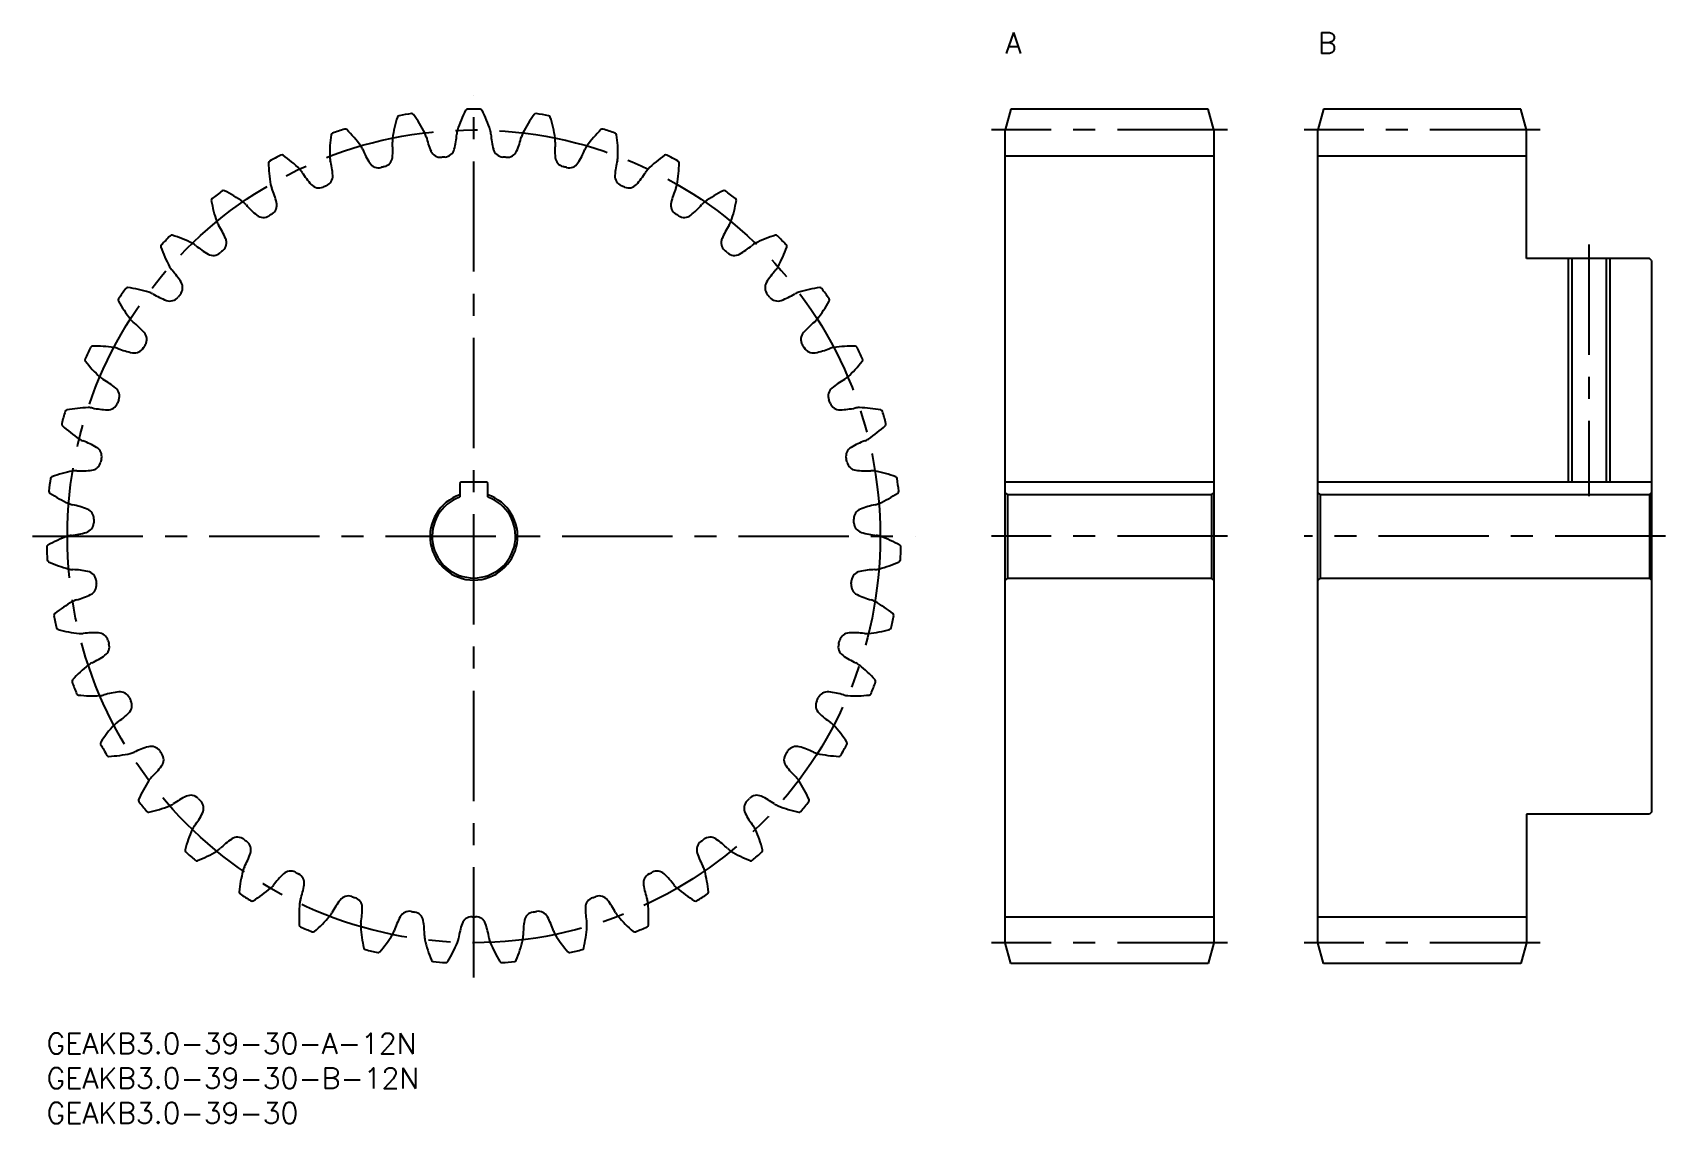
# Model space of a CAD drawing. Extents: x -2 to 233, y -13 to 144.
import ezdxf

# ---------------------------------------------------------------- set-up
doc = ezdxf.new("R2010")
doc.units = 0
doc.header["$LTSCALE"] = 0.5
doc.linetypes.add('CENTER', pattern=[50.8, 31.75, -6.35, 6.35, -6.35])
for name, color, linetype in [('MSM_CENTER', 1, 'CENTER'), ('MSM_CONTINUOUS', 7, 'CONTINUOUS'), ('MSM_NARROW', 5, 'CONTINUOUS'), ('MSM_PART_NUMBER', 7, 'CONTINUOUS')]:
    doc.layers.add(name, color=color, linetype=linetype)
doc.styles.get("Standard").update_dxf_attribs({"font": 'txt.shx', "height": 1, "bigfont": 'bigfont.shx'})

# ---------------------------------------------------------------- blocks, each defined once
blk = doc.blocks.new('*U2')
at = {"layer": 'MSM_PART_NUMBER'}
blk.add_text('GEAKB3.0-39-30-A-12N', height=3, dxfattribs=at).set_placement((0, -3))
blk = doc.blocks.new('*U3')
at = {"layer": 'MSM_PART_NUMBER'}
blk.add_text('GEAKB3.0-39-30-B-12N', height=3, dxfattribs=at).set_placement((0, -8))
blk = doc.blocks.new('*U4')
at = {"layer": 'MSM_PART_NUMBER'}
blk.add_text('GEAKB3.0-39-30', height=3, dxfattribs=at).set_placement((0, -13))
blk = doc.blocks.new('*U5')
at = {"layer": 'MSM_PART_NUMBER'}
blk.add_text('A', height=3, dxfattribs=at).set_placement((138, 141))
blk = doc.blocks.new('*U6')
at = {"layer": 'MSM_PART_NUMBER'}
blk.add_text('B', height=3, dxfattribs=at).set_placement((183, 141))

msp = doc.modelspace()

# ---------------------------------------------------------------- linework, layer by layer
at = {"layer": 'MSM_CENTER'}
for p, q in [((61.5, 8), (61.5, 135)), ((170, 130), (136, 130)), ((215, 130), (181, 130)), ((222, 113.5), (222, 77.3)), ((-2, 71.5), (125, 71.5)), ((170, 71.5), (136, 71.5)), ((233, 71.5), (181, 71.5)), ((170, 13), (136, 13)), ((215, 13), (181, 13))]:
    msp.add_line(p, q, dxfattribs=at)
msp.add_circle((61.5, 71.5), 58.5, dxfattribs=at)
at = {"layer": 'MSM_CONTINUOUS'}
for p, q in [((138.8, 133), (138, 130)), ((167.2, 133), (138.8, 133)), ((168, 130), (167.2, 133)), ((183.8, 133), (183, 130)), ((212.2, 133), (183.8, 133)), ((213, 130), (212.2, 133)), ((138, 13), (138, 130)), ((168, 130), (168, 13)), ((183, 13), (183, 130)), ((213, 111.5), (213, 130)), ((138, 126.25), (168, 126.25)), ((183, 126.25), (213, 126.25)), ((230.7, 111.5), (213, 111.5)), ((219.54, 111.5), (219.54, 79.3)), ((224.46, 111.5), (224.46, 79.3)), ((231, 111.2), (230.7, 111.5)), ((231, 111.2), (231, 31.8)), ((59.5, 79.1), (59.5, 77.16)), ((63.3, 79.3), (59.7, 79.3)), ((63.5, 77.16), (63.5, 79.1)), ((168, 79.3), (138, 79.3)), ((138.3, 77.5), (138, 77.8)), ((168, 77.8), (167.7, 77.5)), ((231, 79.3), (183, 79.3)), ((183.3, 77.5), (183, 77.8)), ((231, 77.8), (230.7, 77.5)), ((138.3, 77.5), (138.3, 65.5)), ((138.3, 77.5), (167.7, 77.5)), ((167.7, 77.5), (167.7, 65.5)), ((183.3, 77.5), (183.3, 65.5)), ((183.3, 77.5), (230.7, 77.5)), ((230.7, 77.5), (230.7, 65.5)), ((138.3, 65.5), (138, 65.2)), ((138.3, 65.5), (167.7, 65.5)), ((168, 65.2), (167.7, 65.5)), ((183.3, 65.5), (183, 65.2)), ((183.3, 65.5), (230.7, 65.5)), ((231, 65.2), (230.7, 65.5)), ((213, 31.5), (213, 13)), ((230.7, 31.5), (213, 31.5)), ((231, 31.8), (230.7, 31.5)), ((138, 16.75), (168, 16.75)), ((183, 16.75), (213, 16.75)), ((138.8, 10), (138, 13)), ((168, 13), (167.2, 10)), ((183.8, 10), (183, 13)), ((213, 13), (212.2, 10)), ((167.2, 10), (138.8, 10)), ((212.2, 10), (183.8, 10))]:
    msp.add_line(p, q, dxfattribs=at)
for centre, radius, start, end in [((69.09, 125.95), 19.5, 162.3974, 171.5385), ((50.79, 131.75), 0.3, 100.0832, 162.3974), ((61.5, 71.5), 61.5, 98.3784, 100.0832), ((52.58, 132.05), 0.3, 36.0641, 98.3784), ((37.06, 120.74), 19.5, 26.9231, 36.0641), ((77.72, 124.03), 19.5, 153.1667, 162.3077), ((60.59, 132.69), 0.3, 90.8524, 153.1667), ((61.5, 71.5), 61.5, 89.1476, 90.8524), ((62.41, 132.69), 0.3, 26.8333, 89.1476), ((45.28, 124.03), 19.5, 17.6923, 26.8333), ((85.94, 120.74), 19.5, 143.9359, 153.0769), ((70.42, 132.05), 0.3, 81.6216, 143.9359), ((61.5, 71.5), 61.5, 79.9168, 81.6216), ((72.21, 131.75), 0.3, 17.6025, 79.9168), ((53.91, 125.95), 19.5, 8.4615, 17.6026), ((60.25, 126.46), 19.5, 171.6282, 180.7692), ((41.26, 129.26), 0.3, 109.314, 171.6282), ((61.5, 71.5), 61.5, 107.6091, 109.314), ((42.99, 129.83), 0.3, 45.2949, 107.6091), ((29.48, 116.19), 19.5, 36.1538, 45.2949), ((52.24, 128.45), 2.47, 13.1204, 26.9231), ((47.06, 130.18), 12, 345.6926, 356.1103), ((61.5, 129.2), 2.47, 162.3077, 176.1103), ((61.5, 129.2), 2.47, 3.8897, 17.6923), ((75.94, 130.18), 12, 183.8897, 194.3074), ((70.76, 128.45), 2.47, 153.0769, 166.8796), ((93.52, 116.19), 19.5, 134.7051, 143.8462), ((80.01, 129.83), 0.3, 72.3909, 134.7051), ((61.5, 71.5), 61.5, 70.686, 72.3909), ((81.74, 129.26), 0.3, 8.3717, 70.686), ((62.75, 126.46), 19.5, 359.2308, 8.3718), ((43.23, 126.23), 2.47, 22.3512, 36.1539), ((56.61, 131.74), 12, 202.3512, 212.769), ((52.24, 128.45), 2.47, 171.5384, 185.3411), ((37.83, 127.11), 12, 354.9234, 5.3411), ((66.34, 131.74), 12, 193.1204, 203.5382), ((56.71, 127.55), 1.5, 203.5382, 274.8825), ((57.24, 127.59), 1.5, 274.3483, 345.6926), ((65.76, 127.59), 1.5, 194.3074, 265.6517), ((66.29, 127.55), 1.5, 265.1175, 336.4618), ((56.66, 131.74), 12, 336.4618, 346.8796), ((85.17, 127.11), 12, 174.6589, 185.0766), ((70.76, 128.45), 2.47, 354.6589, 8.4616), ((66.39, 131.74), 12, 327.231, 337.6488), ((79.77, 126.23), 2.47, 143.8461, 157.6488), ((32.26, 125.26), 0.3, 118.5447, 180.859), ((51.45, 125.55), 19.5, 180.859, 190), ((61.5, 71.5), 61.5, 116.8399, 118.5447), ((33.87, 126.11), 0.3, 54.5257, 116.8399), ((22.73, 110.47), 19.5, 45.3846, 54.5257), ((43.23, 126.23), 2.47, 180.7692, 194.5719), ((29.22, 122.59), 12, 4.1541, 14.5719), ((47.78, 126.05), 1.5, 212.769, 284.1132), ((61.5, 71.5), 54.75, 103.5791, 104.1132), ((48.29, 126.18), 1.5, 283.5791, 354.9233), ((61.5, 71.5), 54.75, 94.3483, 94.8825), ((61.5, 71.5), 54.75, 85.1175, 85.6517), ((74.71, 126.18), 1.5, 185.0766, 256.4209), ((61.5, 71.5), 54.75, 75.8868, 76.4209), ((75.22, 126.05), 1.5, 255.8868, 327.231), ((93.78, 122.59), 12, 165.4281, 175.8459), ((79.77, 126.23), 2.47, 345.4281, 359.2308), ((100.27, 110.47), 19.5, 125.4743, 134.6154), ((89.13, 126.11), 0.3, 63.1601, 125.4743), ((61.5, 71.5), 61.5, 61.4553, 63.1601), ((71.55, 125.55), 19.5, 350, 359.141), ((90.74, 125.26), 0.3, 359.141, 61.4553), ((34.68, 122.59), 2.47, 31.582, 45.3846), ((47.01, 130.17), 12, 211.582, 221.9997), ((39.69, 123.35), 1.5, 292.8098, 4.1541), ((83.31, 123.35), 1.5, 175.8459, 247.1902), ((75.99, 130.17), 12, 318.0003, 328.418), ((88.32, 122.59), 2.47, 134.6154, 148.418), ((24.01, 119.87), 0.3, 127.7755, 190.0897), ((61.5, 71.5), 61.5, 126.0707, 127.7755), ((25.47, 120.97), 0.3, 63.7564, 126.0707), ((16.98, 103.75), 19.5, 54.6154, 63.7564), ((34.68, 122.59), 2.47, 190, 203.8026), ((21.44, 116.75), 12, 13.3849, 23.8027), ((39.21, 123.15), 1.5, 221.9997, 293.344), ((61.5, 71.5), 54.75, 112.8098, 113.344), ((61.5, 71.5), 54.75, 66.656, 67.1902), ((83.79, 123.15), 1.5, 246.656, 318.0003), ((101.56, 116.75), 12, 156.1973, 166.6151), ((88.32, 122.59), 2.47, 336.1974, 350), ((106.02, 103.75), 19.5, 116.2436, 125.3846), ((97.53, 120.97), 0.3, 53.9293, 116.2436), ((61.5, 71.5), 61.5, 52.2245, 53.9293), ((98.99, 119.87), 0.3, 349.9102, 52.2245), ((42.91, 123.24), 19.5, 190.0897, 199.2308), ((26.84, 117.63), 2.47, 40.8127, 54.6154), ((37.79, 127.09), 12, 220.8127, 231.2305), ((31.22, 118.9), 1.5, 231.2305, 302.5748), ((61.5, 71.5), 54.75, 122.0406, 122.5748), ((31.66, 119.18), 1.5, 302.0406, 13.3849), ((91.34, 119.18), 1.5, 166.6151, 237.9594), ((61.5, 71.5), 54.75, 57.4252, 57.9594), ((91.78, 118.9), 1.5, 237.4252, 308.7695), ((85.21, 127.09), 12, 308.7695, 319.1873), ((96.16, 117.63), 2.47, 125.3846, 139.1873), ((80.09, 123.24), 19.5, 340.7692, 349.9103), ((26.84, 117.63), 2.47, 199.2308, 213.0334), ((14.7, 109.74), 12, 22.6157, 33.0334), ((108.3, 109.74), 12, 146.9666, 157.3843), ((96.16, 117.63), 2.47, 326.9666, 340.7692), ((16.74, 113.23), 0.3, 137.0063, 199.3205), ((34.86, 119.59), 19.5, 199.3205, 208.4615), ((61.5, 71.5), 61.5, 135.3014, 137.0063), ((18, 114.55), 0.3, 72.9872, 135.3014), ((12.38, 96.19), 19.5, 63.8462, 72.9872), ((19.89, 111.47), 2.47, 50.0435, 63.8462), ((29.18, 122.56), 12, 230.0435, 240.4613), ((24.4, 113.78), 1.5, 311.2714, 22.6157), ((98.6, 113.78), 1.5, 157.3843, 228.7286), ((93.82, 122.56), 12, 299.5387, 309.9565), ((103.11, 111.47), 2.47, 116.1538, 129.9565), ((110.62, 96.19), 19.5, 107.0128, 116.1538), ((105, 114.55), 0.3, 44.6986, 107.0128), ((61.5, 71.5), 61.5, 42.9937, 44.6986), ((88.14, 119.59), 19.5, 331.5385, 340.6795), ((106.26, 113.23), 0.3, 340.6795, 42.9937), ((24, 113.43), 1.5, 240.4613, 311.8055), ((61.5, 71.5), 54.75, 131.2714, 131.8055), ((61.5, 71.5), 54.75, 48.1945, 48.7286), ((99, 113.43), 1.5, 228.1945, 299.5387), ((19.89, 111.47), 2.47, 208.4615, 222.2642), ((9.18, 101.74), 12, 31.8464, 42.2642), ((113.82, 101.74), 12, 137.7358, 148.1536), ((103.11, 111.47), 2.47, 317.7358, 331.5385), ((61.5, 71.5), 61.5, 144.5322, 146.237), ((11.66, 107.01), 0.3, 82.218, 144.5322), ((9.06, 87.99), 19.5, 73.0769, 82.218), ((14.01, 104.28), 2.47, 59.2743, 73.0769), ((21.41, 116.72), 12, 239.2743, 249.692), ((17.76, 106.87), 1.5, 249.692, 321.0363), ((61.5, 71.5), 54.75, 140.5021, 141.0363), ((18.09, 107.28), 1.5, 320.5021, 31.8464), ((104.91, 107.28), 1.5, 148.1536, 219.4979), ((61.5, 71.5), 54.75, 38.9637, 39.4979), ((105.24, 106.87), 1.5, 218.9637, 290.308), ((101.59, 116.72), 12, 290.308, 300.7257), ((108.99, 104.28), 2.47, 106.9231, 120.7257), ((113.94, 87.99), 19.5, 97.782, 106.9231), ((111.34, 107.01), 0.3, 35.4678, 97.782), ((61.5, 71.5), 61.5, 33.763, 35.4678), ((10.62, 105.51), 0.3, 146.237, 208.5513), ((27.49, 114.69), 19.5, 208.5513, 217.6923), ((95.51, 114.69), 19.5, 322.3077, 331.4487), ((112.38, 105.51), 0.3, 331.4487, 33.763), ((14.01, 104.28), 2.47, 217.6923, 231.4949), ((5, 92.95), 12, 41.0772, 51.495), ((118, 92.95), 12, 128.505, 138.9228), ((108.99, 104.28), 2.47, 308.5051, 322.3077), ((6.61, 98.56), 0.3, 91.4487, 153.763), ((7.09, 79.36), 19.5, 82.3077, 91.4487), ((61.5, 71.5), 54.75, 149.7329, 150.2671), ((12.92, 99.85), 1.5, 329.7329, 41.0772), ((110.08, 99.85), 1.5, 138.9228, 210.2671), ((61.5, 71.5), 54.75, 29.7329, 30.2671), ((115.91, 79.36), 19.5, 88.5513, 97.6923), ((116.39, 98.56), 0.3, 26.237, 88.5513), ((5.82, 96.91), 0.3, 155.4678, 217.782), ((61.5, 71.5), 61.5, 153.763, 155.4678), ((21, 108.67), 19.5, 217.782, 226.9231), ((9.37, 96.24), 2.47, 68.5051, 82.3077), ((14.67, 109.7), 12, 248.505, 258.9228), ((12.66, 99.4), 1.5, 258.9228, 330.2671), ((110.34, 99.4), 1.5, 209.7329, 281.0772), ((108.33, 109.7), 12, 281.0772, 291.495), ((113.63, 96.24), 2.47, 97.6923, 111.4949), ((102, 108.67), 19.5, 313.0769, 322.218), ((61.5, 71.5), 61.5, 24.5322, 26.237), ((117.18, 96.91), 0.3, 322.218, 24.5322), ((9.37, 96.24), 2.47, 226.9231, 240.7257), ((2.29, 83.61), 12, 50.308, 60.7257), ((120.71, 83.61), 12, 119.2743, 129.692), ((113.63, 96.24), 2.47, 299.2743, 313.0769), ((9, 91.69), 1.5, 338.9637, 50.308), ((114, 91.69), 1.5, 129.692, 201.0363), ((61.5, 71.5), 61.5, 162.9937, 164.6986), ((2.98, 89.4), 0.3, 100.6794, 162.9937), ((6.53, 70.53), 19.5, 91.5385, 100.6795), ((6.08, 87.55), 2.47, 77.7358, 91.5385), ((9.15, 101.7), 12, 257.7358, 268.1536), ((8.81, 91.2), 1.5, 268.1536, 339.4979), ((61.5, 71.5), 54.75, 158.9637, 159.4979), ((61.5, 71.5), 54.75, 20.5021, 21.0363), ((114.19, 91.2), 1.5, 200.5021, 271.8464), ((113.85, 101.7), 12, 271.8464, 282.2642), ((116.92, 87.55), 2.47, 88.4615, 102.2642), ((116.47, 70.53), 19.5, 79.3205, 88.4615), ((120.02, 89.4), 0.3, 17.0063, 79.3205), ((61.5, 71.5), 61.5, 15.3014, 17.0063), ((2.47, 87.65), 0.3, 164.6986, 227.0128), ((15.56, 101.7), 19.5, 227.0128, 236.1538), ((107.44, 101.7), 19.5, 303.8462, 312.9872), ((120.53, 87.65), 0.3, 312.9872, 15.3014), ((6.08, 87.55), 2.47, 236.1538, 249.9565), ((1.12, 73.96), 12, 59.5387, 69.9565), ((121.88, 73.96), 12, 110.0435, 120.4613), ((116.92, 87.55), 2.47, 290.0435, 303.8462), ((6.44, 83.01), 1.5, 348.1945, 59.5387), ((61.5, 71.5), 54.75, 168.1945, 168.7286), ((116.56, 83.01), 1.5, 120.4613, 191.8055), ((61.5, 71.5), 54.75, 11.2714, 11.8055), ((0.86, 79.78), 0.3, 109.9102, 172.2245), ((7.4, 61.73), 19.5, 100.7692, 109.9103), ((4.22, 78.46), 2.47, 86.9666, 100.7692), ((4.99, 92.91), 12, 266.9666, 277.3843), ((6.33, 82.49), 1.5, 277.3843, 348.7286), ((116.67, 82.49), 1.5, 191.2714, 262.6157), ((118.01, 92.91), 12, 262.6157, 273.0334), ((118.78, 78.46), 2.47, 79.2308, 93.0334), ((115.6, 61.73), 19.5, 70.0897, 79.2308), ((122.14, 79.78), 0.3, 7.7755, 70.0897), ((61.5, 71.5), 61.5, 172.2245, 173.9293), ((0.64, 77.97), 0.3, 173.9293, 236.2436), ((11.31, 93.94), 19.5, 236.2436, 245.3846), ((59.7, 79.1), 0.2, 90, 180), ((63.3, 79.1), 0.2, 0, 90), ((111.69, 93.94), 19.5, 294.6154, 303.7564), ((61.5, 71.5), 61.5, 6.0707, 7.7755), ((122.36, 77.97), 0.3, 303.7564, 6.0707), ((4.22, 78.46), 2.47, 245.3846, 259.1873), ((1.5, 64.24), 12, 68.7695, 79.1873), ((5.31, 74.03), 1.5, 357.4252, 68.7695), ((61.5, 71.5), 6.3, 108.5094, 71.4906), ((61.5, 71.5), 6, 109.4712, 70.5288), ((117.69, 74.03), 1.5, 111.2305, 182.5748), ((121.5, 64.24), 12, 100.8127, 111.2305), ((118.78, 78.46), 2.47, 280.8127, 294.6154), ((5.29, 73.5), 1.5, 286.6151, 357.9594), ((61.5, 71.5), 54.75, 177.4252, 177.9594), ((61.5, 71.5), 54.75, 2.0406, 2.5748), ((117.71, 73.5), 1.5, 182.0406, 253.3849), ((9.67, 53.18), 19.5, 110, 119.141), ((3.85, 69.18), 2.47, 96.1974, 110), ((2.28, 83.56), 12, 276.1973, 286.6151), ((120.72, 83.56), 12, 253.3849, 263.8027), ((119.15, 69.18), 2.47, 70, 83.8026), ((113.33, 53.18), 19.5, 60.859, 70), ((0.32, 69.95), 0.3, 119.141, 181.4553), ((61.5, 71.5), 61.5, 181.4553, 183.1601), ((122.68, 69.95), 0.3, 358.5447, 60.859), ((61.5, 71.5), 61.5, 356.8399, 358.5447), ((0.39, 68.13), 0.3, 183.1601, 245.4743), ((8.36, 85.59), 19.5, 245.4743, 254.6154), ((3.85, 69.18), 2.47, 254.6154, 268.418), ((3.45, 54.71), 12, 78.0003, 88.418), ((5.63, 64.98), 1.5, 6.656, 78.0003), ((117.37, 64.98), 1.5, 101.9997, 173.344), ((119.55, 54.71), 12, 91.582, 101.9997), ((119.15, 69.18), 2.47, 271.582, 285.3846), ((114.64, 85.59), 19.5, 285.3846, 294.5257), ((122.61, 68.13), 0.3, 294.5257, 356.8399), ((5.69, 64.46), 1.5, 295.8459, 7.1902), ((61.5, 71.5), 54.75, 186.656, 187.1902), ((117.31, 64.46), 1.5, 172.8098, 244.1541), ((61.5, 71.5), 54.75, 352.8098, 353.344), ((13.28, 45.1), 19.5, 119.2308, 128.3718), ((4.96, 59.96), 2.47, 105.4281, 119.2308), ((1.11, 73.91), 12, 285.4281, 295.8459), ((121.89, 73.91), 12, 244.1541, 254.5719), ((118.04, 59.96), 2.47, 60.7692, 74.5719), ((109.72, 45.1), 19.5, 51.6282, 60.7692), ((1.36, 60.15), 0.3, 128.3717, 190.686), ((61.5, 71.5), 61.5, 190.686, 192.3909), ((61.5, 71.5), 61.5, 347.6091, 349.314), ((121.64, 60.15), 0.3, 349.314, 51.6282), ((1.73, 58.37), 0.3, 192.3909, 254.7051), ((6.79, 76.89), 19.5, 254.7051, 263.8462), ((4.96, 59.96), 2.47, 263.8461, 277.6488), ((6.89, 45.61), 12, 87.231, 97.6488), ((7.4, 56.1), 1.5, 15.8868, 87.231), ((61.5, 71.5), 54.75, 195.8868, 196.4209), ((61.5, 71.5), 54.75, 343.5791, 344.1132), ((115.6, 56.1), 1.5, 92.769, 164.1132), ((116.11, 45.61), 12, 82.3512, 92.769), ((118.04, 59.96), 2.47, 262.3512, 276.1539), ((116.21, 76.89), 19.5, 276.1538, 285.2949), ((121.27, 58.37), 0.3, 285.2948, 347.6091), ((1.51, 64.19), 12, 294.6589, 305.0766), ((7.54, 55.6), 1.5, 305.0767, 16.4209), ((115.46, 55.6), 1.5, 163.5791, 234.9234), ((121.49, 64.19), 12, 234.9234, 245.3411), ((18.14, 37.71), 19.5, 128.4615, 137.6026), ((7.55, 51.04), 2.47, 114.6589, 128.4616), ((115.45, 51.04), 2.47, 51.5384, 65.3411), ((104.86, 37.71), 19.5, 42.3974, 51.5385), ((3.96, 50.65), 0.3, 137.6026, 199.9168), ((61.5, 71.5), 61.5, 199.9168, 201.6216), ((61.5, 71.5), 61.5, 338.3784, 340.0832), ((119.04, 50.65), 0.3, 340.0832, 42.3974), ((4.61, 48.95), 0.3, 201.6216, 263.9359), ((6.63, 68.04), 19.5, 263.9359, 273.0769), ((7.55, 51.04), 2.47, 273.0769, 286.8796), ((11.75, 37.19), 12, 96.4618, 106.8796), ((10.57, 47.62), 1.5, 25.1175, 96.4618), ((10.79, 47.15), 1.5, 314.3074, 25.6517), ((61.5, 71.5), 54.75, 205.1175, 205.6517), ((112.21, 47.15), 1.5, 154.3483, 225.6926), ((61.5, 71.5), 54.75, 334.3483, 334.8825), ((112.43, 47.62), 1.5, 83.5382, 154.8825), ((111.25, 37.19), 12, 73.1204, 83.5382), ((115.45, 51.04), 2.47, 253.1204, 266.9231), ((116.37, 68.04), 19.5, 266.9231, 276.0641), ((118.39, 48.95), 0.3, 276.0641, 338.3784), ((11.53, 42.65), 2.47, 123.8897, 137.6923), ((3.46, 54.66), 12, 303.8897, 314.3074), ((119.54, 54.66), 12, 225.6926, 236.1103), ((111.47, 42.65), 2.47, 42.3077, 56.1103), ((24.12, 31.19), 19.5, 137.6923, 146.8333), ((98.88, 31.19), 19.5, 33.1667, 42.3077), ((8.05, 41.69), 0.3, 146.8333, 209.1476), ((61.5, 71.5), 61.5, 209.1476, 210.8524), ((8.96, 40.11), 0.3, 210.8524, 273.1667), ((7.9, 59.29), 19.5, 273.1667, 282.3077), ((11.53, 42.65), 2.47, 282.3077, 296.1103), ((17.9, 29.65), 12, 105.6926, 116.1103), ((15.06, 39.76), 1.5, 34.3483, 105.6926), ((61.5, 71.5), 54.75, 214.3483, 214.8825), ((15.36, 39.33), 1.5, 323.5382, 34.8825), ((107.64, 39.33), 1.5, 145.1175, 216.4618), ((61.5, 71.5), 54.75, 325.1175, 325.6517), ((107.94, 39.76), 1.5, 74.3074, 145.6517), ((105.1, 29.65), 12, 63.8897, 74.3074), ((111.47, 42.65), 2.47, 243.8897, 257.6923), ((115.1, 59.29), 19.5, 257.6923, 266.8333), ((114.04, 40.11), 0.3, 266.8333, 329.1476), ((61.5, 71.5), 61.5, 329.1476, 330.8524), ((114.95, 41.69), 0.3, 330.8524, 33.1667), ((6.91, 45.57), 12, 313.1204, 323.5382), ((116.09, 45.57), 12, 216.4618, 226.8796), ((31.07, 25.71), 19.5, 146.9231, 156.0641), ((16.8, 35.01), 2.47, 133.1204, 146.9231), ((106.2, 35.01), 2.47, 33.0769, 46.8796), ((91.93, 25.71), 19.5, 23.9359, 33.0769), ((13.52, 33.5), 0.3, 156.0641, 218.3784), ((61.5, 71.5), 61.5, 218.3784, 220.0832), ((16.8, 35.01), 2.47, 291.5384, 305.3411), ((25.18, 23.2), 12, 114.9234, 125.3411), ((20.75, 32.72), 1.5, 43.5791, 114.9234), ((61.5, 71.5), 54.75, 223.5791, 224.1132), ((21.11, 32.35), 1.5, 332.769, 44.1132), ((101.89, 32.35), 1.5, 135.8868, 207.231), ((61.5, 71.5), 54.75, 315.8868, 316.4209), ((102.25, 32.72), 1.5, 65.0766, 136.4209), ((97.82, 23.2), 12, 54.6589, 65.0766), ((106.2, 35.01), 2.47, 234.6589, 248.4616), ((61.5, 71.5), 61.5, 319.9168, 321.6216), ((109.48, 33.5), 0.3, 321.6216, 23.9359), ((14.68, 32.09), 0.3, 220.0832, 282.3974), ((10.55, 50.85), 19.5, 282.3974, 291.5385), ((11.78, 37.15), 12, 322.3512, 332.769), ((111.22, 37.15), 12, 207.231, 217.6488), ((112.45, 50.85), 19.5, 248.4615, 257.6026), ((108.32, 32.09), 0.3, 257.6026, 319.9168), ((38.81, 21.43), 19.5, 156.1538, 165.2949), ((23.24, 28.31), 2.47, 142.3512, 156.1539), ((99.76, 28.31), 2.47, 23.8461, 37.6488), ((84.19, 21.43), 19.5, 14.7051, 23.8462), ((20.24, 26.3), 0.3, 165.2949, 227.6091), ((61.5, 71.5), 61.5, 227.6091, 229.314), ((14.53, 42.94), 19.5, 291.6282, 300.7692), ((23.24, 28.31), 2.47, 300.7692, 314.5719), ((33.39, 18), 12, 124.1541, 134.5719), ((27.5, 26.69), 1.5, 52.8098, 124.1541), ((61.5, 71.5), 54.75, 232.8098, 233.344), ((17.93, 29.62), 12, 331.582, 341.9997), ((27.92, 26.37), 1.5, 341.9997, 53.344), ((95.08, 26.37), 1.5, 126.656, 198.0003), ((105.07, 29.62), 12, 198.0003, 208.418), ((61.5, 71.5), 54.75, 306.656, 307.1902), ((95.5, 26.69), 1.5, 55.8459, 127.1902), ((89.61, 18), 12, 45.4281, 55.8459), ((99.76, 28.31), 2.47, 225.4281, 239.2308), ((108.47, 42.94), 19.5, 239.2308, 248.3718), ((61.5, 71.5), 61.5, 310.686, 312.3909), ((102.76, 26.3), 0.3, 312.3909, 14.7051), ((21.6, 25.09), 0.3, 229.314, 291.6282), ((30.66, 22.73), 2.47, 151.582, 165.3846), ((92.34, 22.73), 2.47, 14.6154, 28.418), ((101.4, 25.09), 0.3, 248.3717, 310.686), ((47.14, 18.44), 19.5, 165.3846, 174.5257), ((30.66, 22.73), 2.47, 310, 323.8026), ((42.34, 14.18), 12, 133.3849, 143.8027), ((35.13, 21.82), 1.5, 62.0406, 133.3849), ((61.5, 71.5), 54.75, 242.0406, 242.5748), ((35.59, 21.57), 1.5, 351.2305, 62.5748), ((25.21, 23.17), 12, 340.8127, 351.2305), ((87.41, 21.57), 1.5, 117.4252, 188.7695), ((97.79, 23.17), 12, 188.7695, 199.1873), ((61.5, 71.5), 54.75, 297.4252, 297.9594), ((87.87, 21.82), 1.5, 46.6151, 117.9594), ((80.66, 14.18), 12, 36.1973, 46.6151), ((92.34, 22.73), 2.47, 216.1974, 230), ((75.86, 18.44), 19.5, 5.4743, 14.6154), ((28.02, 20.27), 0.3, 174.5257, 236.8399), ((61.5, 71.5), 61.5, 236.8399, 238.5447), ((29.56, 19.29), 0.3, 238.5447, 300.859), ((19.72, 35.78), 19.5, 300.859, 310), ((38.88, 18.42), 2.47, 160.8127, 174.6154), ((51.78, 11.85), 12, 142.6157, 153.0334), ((43.44, 18.23), 1.5, 71.2714, 142.6157), ((61.5, 71.5), 54.75, 251.2714, 251.8055), ((43.94, 18.06), 1.5, 0.4613, 71.8055), ((79.06, 18.06), 1.5, 108.1945, 179.5387), ((61.5, 71.5), 54.75, 288.1945, 288.7286), ((79.56, 18.23), 1.5, 37.3843, 108.7286), ((71.22, 11.85), 12, 26.9666, 37.3843), ((84.12, 18.42), 2.47, 5.3846, 19.1873), ((103.28, 35.78), 19.5, 230, 239.141), ((93.44, 19.29), 0.3, 239.141, 301.4553), ((61.5, 71.5), 61.5, 301.4553, 303.1601), ((94.98, 20.27), 0.3, 303.1601, 5.4743), ((55.84, 16.82), 19.5, 174.6154, 183.7564), ((25.99, 29.54), 19.5, 310.0897, 319.2308), ((38.88, 18.42), 2.47, 319.2308, 333.0334), ((33.44, 17.98), 12, 350.0435, 0.4613), ((61.48, 11.07), 12, 151.8464, 162.2642), ((52.22, 16.02), 1.5, 80.5021, 151.8464), ((61.5, 71.5), 54.75, 260.5021, 261.0363), ((52.74, 15.94), 1.5, 9.692, 81.0363), ((61.24, 15.25), 1.5, 89.7329, 161.0772), ((61.5, 71.5), 54.75, 269.7329, 270.2671), ((61.76, 15.25), 1.5, 18.9228, 90.2671), ((70.26, 15.94), 1.5, 98.9637, 170.308), ((61.5, 71.5), 54.75, 278.9637, 279.4979), ((70.78, 16.02), 1.5, 28.1536, 99.4979), ((61.52, 11.07), 12, 17.7358, 28.1536), ((89.56, 17.98), 12, 179.5387, 189.9565), ((84.12, 18.42), 2.47, 206.9666, 220.7693), ((97.01, 29.54), 19.5, 220.7692, 229.9103), ((67.16, 16.82), 19.5, 356.2436, 5.3846), ((36.68, 15.56), 0.3, 183.7564, 246.0707), ((61.5, 71.5), 61.5, 246.0707, 247.7755), ((38.35, 14.85), 0.3, 247.7755, 310.0897), ((47.69, 15.48), 2.47, 170.0435, 183.8462), ((64.68, 16.62), 19.5, 183.8462, 192.9872), ((33.18, 24.38), 19.5, 319.3205, 328.4615), ((47.69, 15.48), 2.47, 328.4615, 342.2642), ((42.39, 14.17), 12, 359.2743, 9.692), ((71.17, 11.85), 12, 161.0772, 171.495), ((51.83, 11.85), 12, 8.505, 18.9228), ((80.61, 14.17), 12, 170.308, 180.7257), ((75.31, 15.48), 2.47, 197.7358, 211.5385), ((89.82, 24.38), 19.5, 211.5385, 220.6795), ((58.32, 16.62), 19.5, 347.0128, 356.1538), ((75.31, 15.48), 2.47, 356.1538, 9.9565), ((84.65, 14.85), 0.3, 229.9103, 292.2245), ((61.5, 71.5), 61.5, 292.2245, 293.9293), ((86.32, 15.56), 0.3, 293.9293, 356.2436), ((45.97, 12.3), 0.3, 192.9872, 255.3014), ((61.5, 71.5), 61.5, 255.3014, 257.0063), ((56.86, 13.99), 2.47, 179.2743, 193.0769), ((73.44, 17.84), 19.5, 193.0769, 202.218), ((41.1, 20.45), 19.5, 328.5513, 337.6923), ((56.86, 13.99), 2.47, 337.6923, 351.4949), ((66.14, 13.99), 2.47, 188.5051, 202.3077), ((81.9, 20.45), 19.5, 202.3077, 211.4487), ((49.56, 17.84), 19.5, 337.782, 346.9231), ((66.14, 13.99), 2.47, 346.9231, 0.7257), ((61.5, 71.5), 61.5, 282.9937, 284.6986), ((77.03, 12.3), 0.3, 284.6986, 347.0128), ((47.74, 11.87), 0.3, 257.0063, 319.3205), ((55.67, 10.58), 0.3, 202.218, 264.5322), ((61.5, 71.5), 61.5, 264.5322, 266.237), ((57.48, 10.43), 0.3, 266.237, 328.5513), ((65.52, 10.43), 0.3, 211.4487, 273.763), ((61.5, 71.5), 61.5, 273.763, 275.4678), ((67.33, 10.58), 0.3, 275.4678, 337.782), ((75.26, 11.87), 0.3, 220.6795, 282.9937)]:
    msp.add_arc(centre, radius, start, end, dxfattribs=at)
at = {"layer": 'MSM_NARROW'}
for p, q in [((219, 111.5), (219, 79.3)), ((225, 111.5), (225, 79.3))]:
    msp.add_line(p, q, dxfattribs=at)

# ---------------------------------------------------------------- block references
at = {"layer": 'MSM_CONTINUOUS'}
for name in ['*U5', '*U6', '*U2', '*U3', '*U4']:
    msp.add_blockref(name, (0, 0), dxfattribs=at)

doc.saveas('drawing.dxf')
